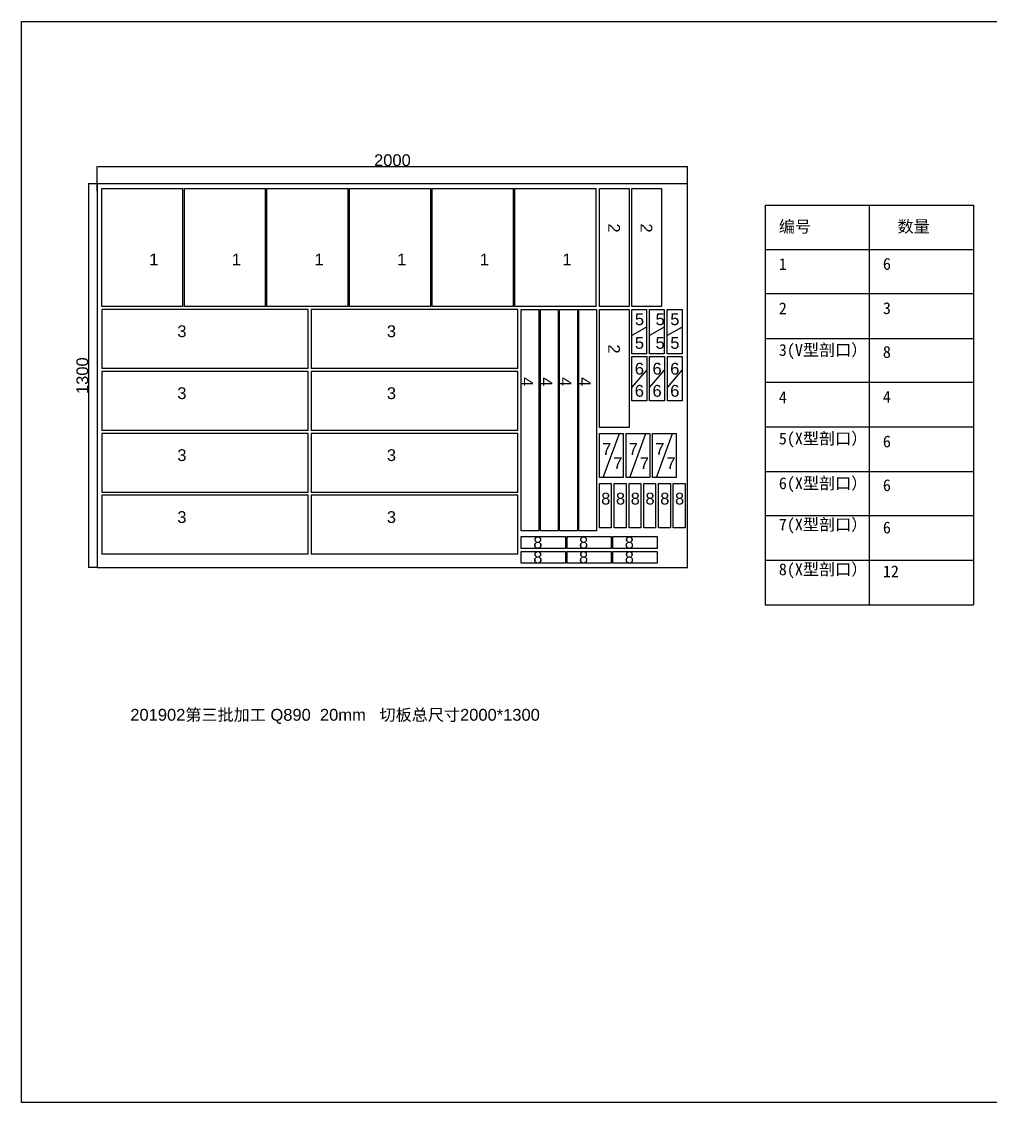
# Model space of a CAD drawing. Header units: millimetres. Extents: x 3071 to 17740, y -10095 to 4997.
# Drawn here: x 3302 to 6584, y -5436 to -1772 of the extents above; entities that cross this region are included whole.
import ezdxf

# ---------------------------------------------------------------- set-up
doc = ezdxf.new("R2010")
doc.units = ezdxf.units.MM
doc.layers.add('尺寸标注', color=6, linetype='Continuous')
doc.layers.add('标号', color=4, linetype='Continuous')
doc.styles.get("Standard").update_dxf_attribs({"font": 'arial.ttf'})
doc.dimstyles.new('边框总尺寸', dxfattribs={"dimtxt": 40, "dimasz": 2.5, "dimexe": 1.25, "dimexo": 0.625, "dimtad": 1, "dimtxsty": 'Standard', "dimcen": 2.5, "dimclrd": 6, "dimclre": 6, "dimclrt": 6, "dimadec": 0, "dimazin": 0, "dimtfac": 1, "dimtmove": 0, "dimatfit": 3, "dimfxl": 1, "dimarcsym": 0})

# ---------------------------------------------------------------- blocks, each defined once
blk = doc.blocks.new('*D140')
at = {"layer": 'Defpoints', "color": 0, "transparency": 16777216}
for p in [(5557.9, -2263.5), (3557.9, -2322.5), (5557.9, -2322.5)]:
    blk.add_point(p, dxfattribs=at)
at = {"layer": '尺寸标注', "color": 6, "lineweight": -2, "transparency": 16777216}
for p, q in [((3557.9, -2321.9), (3557.9, -2262.2)), ((3560.4, -2263.5), (5555.4, -2263.5)), ((5557.9, -2321.9), (5557.9, -2262.2))]:
    blk.add_line(p, q, dxfattribs=at)
at = {"layer": '尺寸标注', "color": 6, "transparency": 16777216}
for points in [[(3560.4, -2263.1), (3560.4, -2263.9), (3557.9, -2263.5)], [(5555.4, -2263.1), (5555.4, -2263.9), (5557.9, -2263.5)]]:
    blk.add_solid(points, dxfattribs=at)
at = {"layer": '尺寸标注', "color": 6, "transparency": 16777216, "insert": (4557.9, -2242.4), "char_height": 40, "attachment_point": 5}
blk.add_mtext('2000', dxfattribs=at)
blk = doc.blocks.new('*D141')
at = {"layer": 'Defpoints', "color": 0, "transparency": 16777216}
for p in [(3557.9, -2322.5), (3528.6, -3622.5), (3557.9, -3622.5)]:
    blk.add_point(p, dxfattribs=at)
at = {"layer": '尺寸标注', "color": 6, "lineweight": -2, "transparency": 16777216}
for p, q in [((3557.3, -2322.5), (3527.4, -2322.5)), ((3528.6, -2325), (3528.6, -3620)), ((3557.3, -3622.5), (3527.4, -3622.5))]:
    blk.add_line(p, q, dxfattribs=at)
at = {"layer": '尺寸标注', "color": 6, "transparency": 16777216}
for points in [[(3528.2, -2325), (3529, -2325), (3528.6, -2322.5)], [(3528.2, -3620), (3529, -3620), (3528.6, -3622.5)]]:
    blk.add_solid(points, dxfattribs=at)
at = {"layer": '尺寸标注', "color": 6, "transparency": 16777216, "insert": (3507.5, -2972.5), "char_height": 40, "attachment_point": 5, "rotation": 90}
blk.add_mtext('1300', dxfattribs=at)

msp = doc.modelspace()

# ---------------------------------------------------------------- linework, layer by layer
for p, q in [((5557.903, -2322.548), (3557.903, -2322.548)), ((3557.903, -2322.548), (3557.903, -3622.548)), ((3557.903, -2347.548), (3557.903, -2322.548)), ((3572.903, -2338.014), (3847.903, -2338.014)), ((3572.903, -2738.014), (3572.903, -2338.014)), ((3847.903, -2738.014), (3847.903, -2338.014)), ((3852.903, -2338.014), (4127.903, -2338.014)), ((3852.903, -2738.014), (3852.903, -2338.014)), ((4127.903, -2738.014), (4127.903, -2338.014)), ((4132.903, -2338.014), (4407.903, -2338.014)), ((4132.903, -2738.014), (4132.903, -2338.014)), ((4407.903, -2738.014), (4407.903, -2338.014)), ((4412.903, -2338.014), (4687.903, -2338.014)), ((4412.903, -2738.014), (4412.903, -2338.014)), ((4687.903, -2738.014), (4687.903, -2338.014)), ((4692.903, -2338.014), (4967.903, -2338.014)), ((4692.903, -2738.014), (4692.903, -2338.014)), ((4967.903, -2738.014), (4967.903, -2338.014)), ((4972.903, -2338.014), (5247.903, -2338.014)), ((4972.903, -2738.014), (4972.903, -2338.014)), ((5247.903, -2738.014), (5247.903, -2338.014)), ((5259.562, -2738.014), (5259.562, -2338.014)), ((5259.562, -2338.014), (5359.562, -2338.014)), ((5359.562, -2338.014), (5359.562, -2738.014)), ((5369.007, -2738.014), (5369.007, -2338.014)), ((5369.007, -2338.014), (5469.007, -2338.014)), ((5469.007, -2338.014), (5469.007, -2738.014)), ((5557.903, -3622.548), (5557.903, -2322.548)), ((5821.108, -2394.377), (6526.172, -2394.377)), ((5821.108, -2394.377), (5821.108, -3749.503)), ((6173.64, -2394.377), (6173.64, -3749.503)), ((6526.172, -2394.377), (6526.172, -3749.503)), ((5821.108, -2544.377), (6526.172, -2544.377)), ((5821.108, -2694.377), (6526.172, -2694.377)), ((3847.903, -2738.014), (3572.903, -2738.014)), ((4127.903, -2738.014), (3852.903, -2738.014)), ((4407.903, -2738.014), (4132.903, -2738.014)), ((4687.903, -2738.014), (4412.903, -2738.014)), ((4967.903, -2738.014), (4692.903, -2738.014)), ((5247.903, -2738.014), (4972.903, -2738.014)), ((5359.562, -2738.014), (5259.562, -2738.014)), ((5469.007, -2738.014), (5369.007, -2738.014)), ((4272.903, -2748.014), (3572.903, -2748.014)), ((3572.903, -2748.014), (3572.903, -2948.014)), ((4272.903, -2948.014), (4272.903, -2748.014)), ((4982.903, -2748.014), (4282.903, -2748.014)), ((4282.903, -2748.014), (4282.903, -2948.014)), ((4982.903, -2948.014), (4982.903, -2748.014)), ((4994.422, -3498.014), (4994.422, -2748.014)), ((4994.422, -2748.014), (5054.422, -2748.014)), ((5054.422, -2748.014), (5054.422, -3498.014)), ((5059.422, -3498.014), (5059.422, -2748.014)), ((5059.422, -2748.014), (5119.422, -2748.014)), ((5119.422, -2748.014), (5119.422, -3498.014)), ((5124.422, -3498.014), (5124.422, -2748.014)), ((5124.422, -2748.014), (5184.422, -2748.014)), ((5184.422, -2748.014), (5184.422, -3498.014)), ((5189.422, -3498.014), (5189.422, -2748.014)), ((5189.422, -2748.014), (5249.422, -2748.014)), ((5249.422, -2748.014), (5249.422, -3498.014)), ((5259.562, -3148.014), (5259.562, -2748.014)), ((5259.562, -2748.014), (5359.562, -2748.014)), ((5359.562, -2748.014), (5359.562, -3148.014)), ((5369.007, -2748.014), (5419.007, -2748.014)), ((5369.007, -2898.014), (5369.007, -2748.014)), ((5419.007, -2748.014), (5419.007, -2898.014)), ((5429.007, -2748.014), (5479.007, -2748.014)), ((5429.007, -2898.014), (5429.007, -2748.014)), ((5479.007, -2748.014), (5479.007, -2898.014)), ((5489.007, -2748.014), (5539.007, -2748.014)), ((5489.007, -2898.014), (5489.007, -2748.014)), ((5539.007, -2748.014), (5539.007, -2898.014)), ((5419.007, -2808.005), (5369.007, -2836.872)), ((5479.007, -2808.005), (5429.007, -2836.872)), ((5539.007, -2808.005), (5489.007, -2836.872)), ((5821.108, -2846.086), (6526.172, -2846.086)), ((5419.007, -2898.014), (5369.007, -2898.014)), ((5369.422, -2908.022), (5419.422, -2908.022)), ((5369.422, -3058.022), (5369.422, -2908.022)), ((5419.422, -2908.022), (5419.422, -3058.022)), ((5479.007, -2898.014), (5429.007, -2898.014)), ((5429.422, -2908.022), (5479.422, -2908.022)), ((5429.422, -3058.022), (5429.422, -2908.022)), ((5479.422, -2908.022), (5479.422, -3058.022)), ((5539.007, -2898.014), (5489.007, -2898.014)), ((5489.422, -2908.022), (5539.422, -2908.022)), ((5489.422, -3058.022), (5489.422, -2908.022)), ((5539.422, -2908.022), (5539.422, -3058.022)), ((4272.903, -2948.014), (3572.903, -2948.014)), ((4272.903, -2958.014), (3572.903, -2958.014)), ((3572.903, -2958.014), (3572.903, -3158.014)), ((4272.903, -3158.014), (4272.903, -2958.014)), ((4982.903, -2948.014), (4282.903, -2948.014)), ((4982.903, -2958.014), (4282.903, -2958.014)), ((4282.903, -2958.014), (4282.903, -3158.014)), ((4982.903, -3158.014), (4982.903, -2958.014)), ((5369.422, -3013.022), (5419.422, -2953.435)), ((5429.422, -3013.022), (5479.422, -2953.435)), ((5489.422, -3013.022), (5539.422, -2953.435)), ((5821.108, -2994.377), (6526.172, -2994.377)), ((5419.422, -3058.022), (5369.422, -3058.022)), ((5479.422, -3058.022), (5429.422, -3058.022)), ((5539.422, -3058.022), (5489.422, -3058.022)), ((5359.562, -3148.014), (5259.562, -3148.014)), ((5821.108, -3146.086), (6526.172, -3146.086)), ((4272.903, -3158.014), (3572.903, -3158.014)), ((4272.903, -3168.014), (3572.903, -3168.014)), ((3572.903, -3168.014), (3572.903, -3368.014)), ((4272.903, -3368.014), (4272.903, -3168.014)), ((4982.903, -3158.014), (4282.903, -3158.014)), ((4982.903, -3168.014), (4282.903, -3168.014)), ((4282.903, -3168.014), (4282.903, -3368.014)), ((4982.903, -3368.014), (4982.903, -3168.014)), ((5259.562, -3168.014), (5339.562, -3168.014)), ((5259.562, -3318.014), (5259.562, -3168.014)), ((5272.264, -3318.014), (5326.86, -3168.014)), ((5339.562, -3168.014), (5339.562, -3318.014)), ((5349.562, -3168.014), (5429.562, -3168.014)), ((5349.562, -3318.014), (5349.562, -3168.014)), ((5362.264, -3318.014), (5416.86, -3168.014)), ((5429.562, -3168.014), (5429.562, -3318.014)), ((5439.562, -3168.014), (5519.562, -3168.014)), ((5439.562, -3318.014), (5439.562, -3168.014)), ((5452.264, -3318.014), (5506.86, -3168.014)), ((5519.562, -3168.014), (5519.562, -3318.014)), ((5339.562, -3318.014), (5259.562, -3318.014)), ((5429.562, -3318.014), (5349.562, -3318.014)), ((5519.562, -3318.014), (5439.562, -3318.014)), ((5821.108, -3297.794), (6526.172, -3297.794)), ((4272.903, -3368.014), (3572.903, -3368.014)), ((4982.903, -3368.014), (4282.903, -3368.014)), ((4272.903, -3378.014), (3572.903, -3378.014)), ((3572.903, -3378.014), (3572.903, -3578.014)), ((4272.903, -3578.014), (4272.903, -3378.014)), ((4982.903, -3378.014), (4282.903, -3378.014)), ((4282.903, -3378.014), (4282.903, -3578.014)), ((4982.903, -3578.014), (4982.903, -3378.014)), ((3572.903, -3418.014), (3572.903, -3428.014)), ((5821.108, -3446.086), (6526.172, -3446.086)), ((5054.422, -3498.014), (4994.422, -3498.014)), ((5119.422, -3498.014), (5059.422, -3498.014)), ((5184.422, -3498.014), (5124.422, -3498.014)), ((5249.422, -3498.014), (5189.422, -3498.014)), ((4272.903, -3578.014), (3572.903, -3578.014)), ((4982.903, -3578.014), (4282.903, -3578.014)), ((3557.903, -3622.548), (5557.903, -3622.548)), ((5821.108, -3597.794), (6526.172, -3597.794)), ((5821.108, -3749.503), (6526.172, -3749.503))]:
    msp.add_line(p, q)
for points in [[(5259.562, -3338.014), (5299.562, -3338.014), (5299.562, -3488.014), (5259.562, -3488.014)], [(5309.562, -3338.014), (5349.562, -3338.014), (5349.562, -3488.014), (5309.562, -3488.014)], [(5359.562, -3338.014), (5399.562, -3338.014), (5399.562, -3488.014), (5359.562, -3488.014)], [(5409.562, -3338.014), (5449.562, -3338.014), (5449.562, -3488.014), (5409.562, -3488.014)], [(5459.562, -3338.014), (5499.562, -3338.014), (5499.562, -3488.014), (5459.562, -3488.014)], [(5509.562, -3338.014), (5549.562, -3338.014), (5549.562, -3488.014), (5509.562, -3488.014)], [(5144.422, -3518.014), (5144.422, -3558.014), (4994.422, -3558.014), (4994.422, -3518.014)], [(5299.422, -3518.014), (5299.422, -3558.014), (5149.422, -3558.014), (5149.422, -3518.014)], [(5454.422, -3518.014), (5454.422, -3558.014), (5304.422, -3558.014), (5304.422, -3518.014)], [(5144.422, -3568.014), (5144.422, -3608.014), (4994.422, -3608.014), (4994.422, -3568.014)], [(5299.422, -3568.014), (5299.422, -3608.014), (5149.422, -3608.014), (5149.422, -3568.014)], [(5454.422, -3568.014), (5454.422, -3608.014), (5304.422, -3608.014), (5304.422, -3568.014)]]:
    msp.add_lwpolyline(points, close=True)
at = {"layer": '尺寸标注'}
msp.add_lwpolyline([(3301.617, -1772.37), (9064.231, -1772.37), (9064.231, -5435.724), (3301.617, -5435.724)], close=True, dxfattribs=at)

# ---------------------------------------------------------------- texts
at = {"layer": '标号', "char_height": 40, "attachment_point": 7}
for s, width, heights, insert in [('{\\fSimSun|b0|i0|c134|p2;编号}', 1605.41615, [52.667], (5867.031, -2491.372)), ('{\\fSimSun|b0|i0|c134|p2;数量}', 1605.41615, [52.667], (6269.249, -2491.372)), ('1 ', 70.10425, [0], (3733.969, -2598.443)), ('1 ', 70.10425, [0], (4013.969, -2598.443)), ('1 ', 70.10425, [0], (4293.969, -2598.443)), ('1 ', 70.10425, [0], (4573.969, -2598.443)), ('1 ', 70.10425, [0], (4853.969, -2598.443)), ('1 ', 70.10425, [0], (5133.969, -2598.443)), ('{\\fSimSun|b0|i0|c134|p2;1}', 1605.41615, [52.667], (5867.031, -2614.31)), ('{\\fSimSun|b0|i0|c134|p2;6}', 1605.41615, [52.667], (6219.563, -2614.31)), ('{\\fSimSun|b0|i0|c134|p2;2}', 1605.41615, [52.667], (5867.031, -2764.31)), ('{\\fSimSun|b0|i0|c134|p2;3}', 1605.41615, [52.667], (6219.563, -2764.31)), ('5 ', 70.10425, [0], (5379.376, -2801.944)), ('5 ', 70.10425, [0], (5449.376, -2801.944)), ('5 ', 70.10425, [0], (5499.376, -2801.944)), ('3 ', 70.10425, [0], (3829.056, -2842.399)), ('3 ', 70.10425, [0], (4539.056, -2842.399)), ('5 ', 70.10425, [0], (5379.376, -2881.944)), ('5 ', 70.10425, [0], (5449.376, -2881.944)), ('5 ', 70.10425, [0], (5499.376, -2881.944)), ('{\\fSimSun|b0|i0|c134|p2;3(V型剖口）}', 1605.41615, [52.667], (5867.031, -2916.019)), ('{\\fSimSun|b0|i0|c134|p2;8}', 1605.41615, [52.667], (6219.563, -2912.602)), ('6 ', 70.10425, [0], (5379.063, -2969.426)), ('6 ', 70.10425, [0], (5439.063, -2969.426)), ('6 ', 70.10425, [0], (5499.063, -2969.426)), ('6 ', 70.10425, [0], (5379.063, -3044.426)), ('6 ', 70.10425, [0], (5439.063, -3044.426)), ('6 ', 70.10425, [0], (5499.063, -3044.426)), ('3 ', 70.10425, [0], (3829.056, -3052.399)), ('3 ', 70.10425, [0], (4539.056, -3052.399)), ('{\\fSimSun|b0|i0|c134|p2;4}', 1605.41615, [52.667], (5867.031, -3066.019)), ('{\\fSimSun|b0|i0|c134|p2;4}', 1605.41615, [52.667], (6219.563, -3064.31)), ('{\\fSimSun|b0|i0|c134|p2;5(X型剖口）}', 1605.41615, [52.667], (5867.031, -3216.019)), ('{\\fSimSun|b0|i0|c134|p2;6}', 1605.41615, [52.667], (6219.563, -3216.019)), ('3 ', 70.10425, [0], (3829.056, -3262.399)), ('3 ', 70.10425, [0], (4539.056, -3262.399)), ('7 ', 70.10425, [0], (5268.347, -3240.837)), ('7 ', 70.10425, [0], (5358.347, -3240.837)), ('7 ', 70.10425, [0], (5448.347, -3240.837)), ('7 ', 70.10425, [0], (5306.025, -3289.334)), ('7 ', 70.10425, [0], (5396.025, -3289.334)), ('7 ', 70.10425, [0], (5486.025, -3289.334)), ('{\\fSimSun|b0|i0|c134|p2;6(X型剖口）}', 1605.41615, [52.667], (5867.031, -3367.727)), ('{\\fSimSun|b0|i0|c134|p2;6}', 1605.41615, [52.667], (6219.563, -3364.31)), ('8 ', 70.10425, [0], (5265.183, -3409.828)), ('8 ', 70.10425, [0], (5315.183, -3409.828)), ('8 ', 70.10425, [0], (5365.183, -3409.828)), ('8 ', 70.10425, [0], (5415.183, -3409.828)), ('8 ', 70.10425, [0], (5465.183, -3409.828)), ('8 ', 70.10425, [0], (5515.183, -3409.828)), ('3 ', 70.10425, [0], (3829.056, -3472.399)), ('3 ', 70.10425, [0], (4539.056, -3472.399)), ('{\\fSimSun|b0|i0|c134|p2;7(X型剖口）}', 1605.41615, [52.667], (5867.031, -3507.727)), ('{\\fSimSun|b0|i0|c134|p2;6}', 1605.41615, [52.667], (6219.563, -3507.727)), ('8 ', 70.10425, [0], (5035.043, -3558.86)), ('8 ', 70.10425, [0], (5190.043, -3558.86)), ('8 ', 70.10425, [0], (5345.043, -3558.86)), ('8 ', 70.10425, [0], (5035.043, -3608.86)), ('8 ', 70.10425, [0], (5190.043, -3608.86)), ('8 ', 70.10425, [0], (5345.043, -3608.86)), ('{\\fSimSun|b0|i0|c134|p2;8(X型剖口）}', 1605.41615, [52.667], (5867.031, -3659.436)), ('{\\fSimSun|b0|i0|c134|p2;12}', 1605.41615, [52.667], (6219.563, -3656.019)), ('201902{\\fSimSun|b0|i0|c134|p2;第三批加工} Q890  20mm   {\\fSimSun|b0|i0|c134|p2;切板总尺寸}2000*1300', 1605.41615, [52.667], (3669.886, -4153.024))]:
    msp.add_mtext_dynamic_manual_height_columns(s, width=width, gutter_width=12.5, heights=heights, dxfattribs=dict(at, insert=insert))
at = {"layer": '标号', "char_height": 40, "attachment_point": 7, "rotation": 270}
for s, insert in [('2 ', (5288.982, -2456.56)), ('2 ', (5398.428, -2456.56)), ('2 ', (5288.982, -2866.56)), ('4 ', (4994.422, -2977.405)), ('4 ', (5059.422, -2977.405)), ('4 ', (5124.422, -2977.405)), ('4 ', (5189.422, -2977.405))]:
    msp.add_mtext_dynamic_manual_height_columns(s, width=70.10425, gutter_width=12.5, heights=[0], dxfattribs=dict(at, insert=insert))

# ---------------------------------------------------------------- dimensions: what is measured, and where the dimension line sits
at = {"layer": '尺寸标注'}
for p2, distance, picture, middle in [((5557.903, -2322.548), 59.062, '*D140', (4557.903, -2242.438)), ((3557.903, -3622.548), -29.3, '*D141', (3507.541, -2972.548))]:
    dim = msp.add_aligned_dim(p1=(3557.903, -2322.548), p2=p2, distance=distance, dimstyle='边框总尺寸', dxfattribs=at)
    dim.commit()
    dim.dimension.update_dxf_attribs({"geometry": picture, "text_midpoint": middle})

doc.saveas('drawing.dxf')
